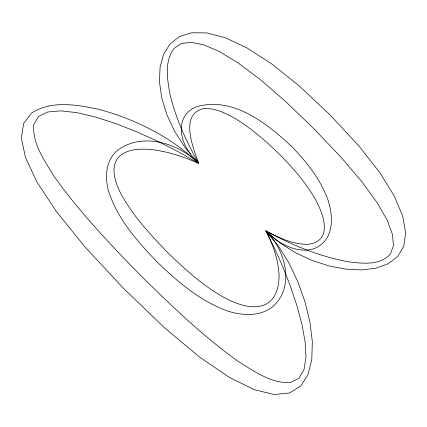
<?xml version="1.0" encoding="UTF-8"?>
<svg xmlns="http://www.w3.org/2000/svg" width="427" height="427" viewBox="0 0 427 427"><rect width="100%" height="100%" fill="white"/><g stroke="black" fill="none" stroke-linecap="round" stroke-linejoin="round"><path stroke-width="0.64" d="M198.726 163.392C182.953 156.501 166.402 150.971 149.194 149.322C138.417 148.74 126.077 149.258 118.098 157.552C110.572 167.475 114.884 180.637 119.427 190.858C131.254 214.103 149.215 233.393 167.165 252.015C186.092 270.505 206.033 288.652 229.918 300.533C241.399 305.551 255.271 309.997 267.137 303.629C276.386 297.624 279.135 286.053 279.061 275.655C278.473 259.92 273.045 244.847 265.925 230.954C278.372 237.508 291.593 243.801 305.897 244.34C313.557 244.516 321.809 240.657 323.767 232.688C325.924 221.762 321.275 211.045 316.535 201.443C307.275 184.523 294.609 169.786 281.196 156.036C267.318 142.303 252.603 129.242 235.923 118.984C226.166 113.486 215.539 107.951 204.005 108.522C178.972 113.795 193.351 148.329 198.726 163.392L179.105 152.188L158.268 141.561L136.934 131.895L115.813 123.595L95.627 117.057L77.084 112.675L60.912 110.849L47.824 111.97L38.531 116.443L33.754 124.663C32.228 143.835 44.419 160.109 53.669 175.764C79.038 211.632 109.445 243.459 140.013 274.865C171.275 305.625 202.964 336.214 238.709 361.802C254.503 371.357 270.889 383.521 290.28 382.576L298.943 378.258L304.024 369.552L305.951 357.207L305.134 341.952L301.99 324.536L296.936 305.7L290.387 286.181L282.759 266.726L274.465 248.066L265.925 230.954C292.031 245.039 319.796 256.739 349.137 261.938C362.998 263.523 380.201 265.599 390.475 253.964L393.448 245.738L392.552 234.626L387.316 220.417L377.287 202.91L361.995 181.913L340.976 157.211L313.776 128.612L285.097 101.034L259.878 79.246L237.994 62.87L219.313 51.512L203.711 44.771L191.061 42.262L181.229 43.586L174.093 48.358C164.272 61.493 167.229 79.027 169.951 94.031C175.753 118.525 186.284 141.599 198.726 163.392C178.15 142.853 141.422 131.553 116.614 151.046C105.602 161.267 104.743 177.573 108.591 191.248C117.393 218.624 136.827 240.711 156.303 261.159C177.2 281.425 199.98 301.083 227.767 311.069C242.216 315.617 259.226 316.754 272.015 307.285C295.687 287.2 285.583 250.035 265.925 230.954L279.626 242.701L295.094 252.522L311.673 260.289L328.71 265.866L345.544 269.127L361.525 269.944L375.995 268.183L388.298 263.715L397.777 256.408L403.782 246.139L405.65 232.768L402.73 216.169L394.372 196.217L379.907 172.77L358.691 145.714L330.066 114.906L299.119 85.816L271.364 63.644L246.763 47.813L225.28 37.763L206.887 32.932L191.547 32.762L179.228 36.685L169.893 44.136L163.514 54.56L160.056 67.386L159.479 82.064L161.758 98.018L166.856 114.687L174.739 131.516L185.371 147.939L198.726 163.392C171.072 137.024 135.973 119.496 99.326 109.451C77.18 104.738 51.715 100.019 31.459 113.134L23.666 123.355L21.35 137.964L25.423 157.296L36.791 181.688L56.359 211.477L85.037 246.998L123.723 288.577L164.726 327.984L199.959 357.362L229.737 377.633L254.385 389.712L274.214 394.527L289.554 392.989L300.715 386.029L308.016 374.559L311.785 359.497L312.334 341.776L309.981 322.305L305.054 302.006L297.865 281.799L288.732 262.61L277.982 245.354L265.925 230.954C280.56 247.132 312.617 261.292 327.29 237.487C333.407 226.006 331.875 212.384 328.133 200.407C320.858 179.826 307.066 162.425 292.057 146.899C267.457 123.638 233.286 96.427 197.087 106.585C175.86 114.457 178.561 139.17 190.607 153.987"/></g></svg>
